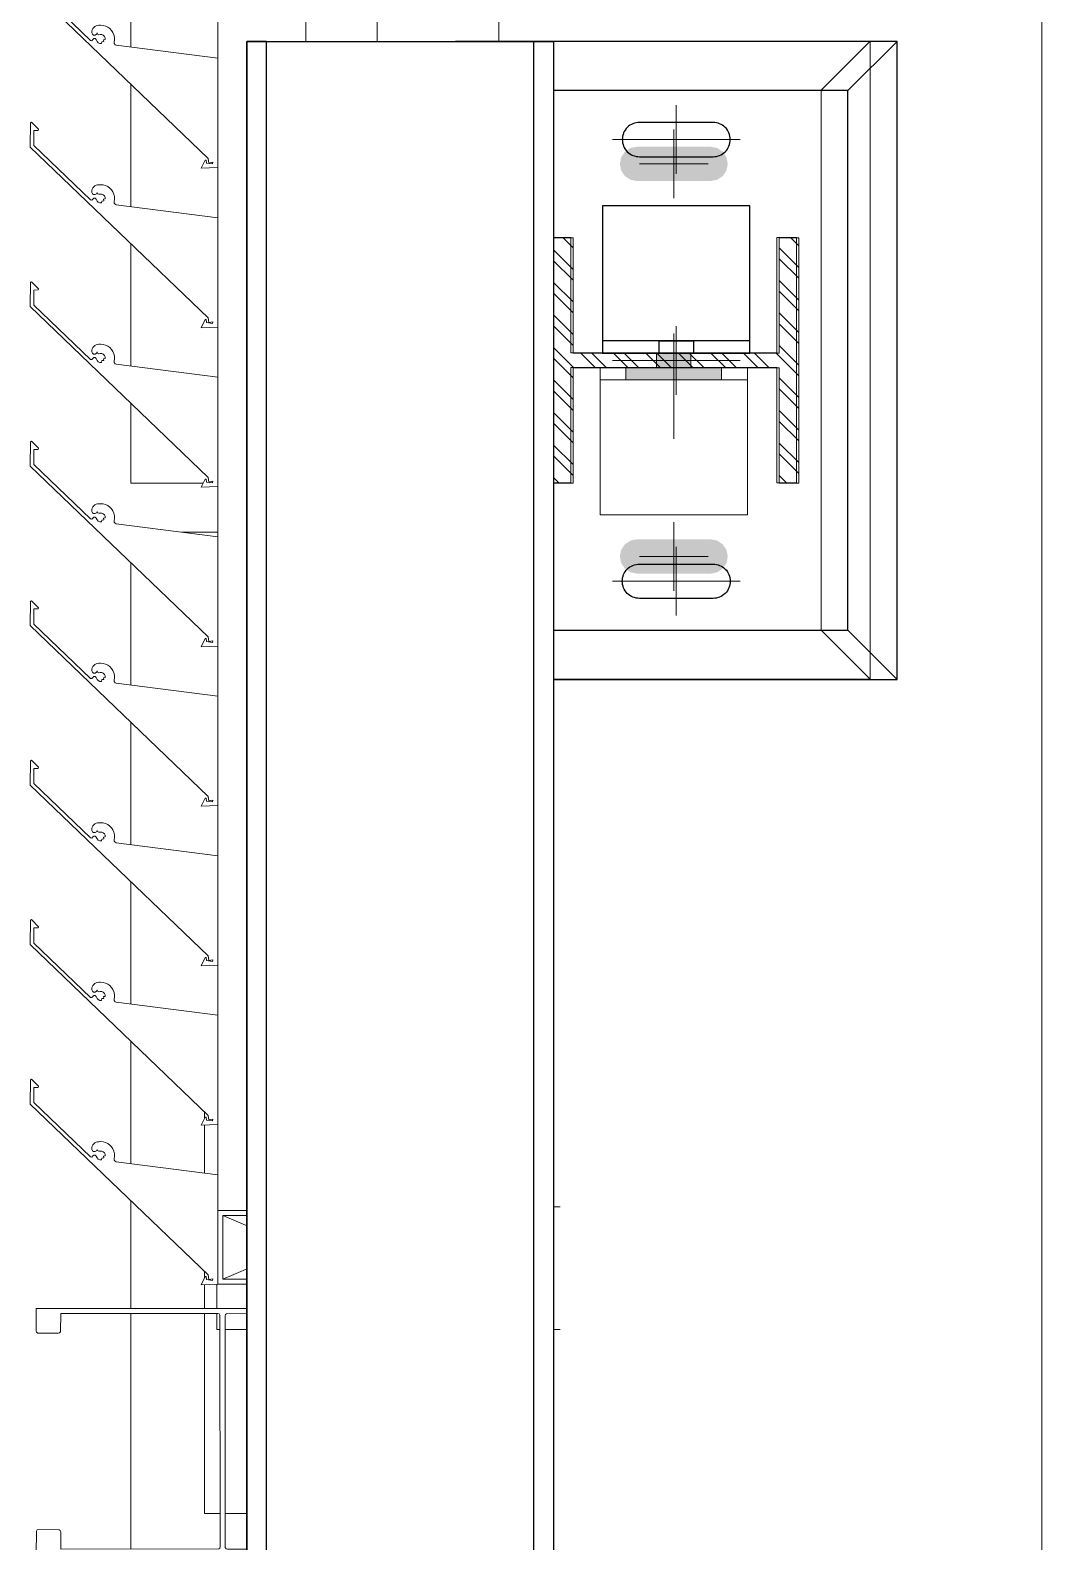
# Model space of a CAD drawing. Header units: millimetres. Extents: x -220592 to 404889, y -217665 to 38245.
# Drawn here: x 27677 to 28089, y -42164 to -41548 of the extents above; entities that cross this region are included whole.
import ezdxf

# ---------------------------------------------------------------- set-up
doc = ezdxf.new("R2010")
doc.units = ezdxf.units.MM
doc.set_wipeout_variables(frame=1)
doc.linetypes.add('XKITLINE00', pattern=[0])
doc.linetypes.add('XKITLINE02', pattern=[4, 2, -2])
for name, color, linetype in [('000 - 0_HIDE_OBJ_FRAMING_DEF_SUB_1', 7, 'Continuous'), ('000 - STRUCTURE_STEEL_ACCESORIES_HATCH_', 7, 'Continuous'), ('000 - STRUCTURE_STEEL_ACCESORIES_HIDDEN_', 7, 'Continuous'), ('000 - STRUCTURE_STEEL_ACCESORIES_MAIN_COLOR_1', 7, 'Continuous'), ('000 - STRUCTURE_STEEL_FRAMING_CUT_COLOR_4', 7, 'Continuous'), ('000 - STRUCTURE_STEEL_FRAMING_DEF_SUB', 7, 'Continuous'), ('000 - STRUCTURE_STEEL_FRAMING_HIDDEN_', 7, 'Continuous'), ('000 - STRUCTURE_STEEL_FRAMING_SUB_COLOR_1', 7, 'Continuous'), ('000 - STRUCTURE_STEEL_FRAMING_SUB_COLOR_2', 7, 'Continuous'), ('000 - STRUCTURE_STEEL_FRAMING_WIPEOUT_', 7, 'Continuous')]:
    doc.layers.add(name, color=color, linetype=linetype)
doc.layers.add('Part', color=7, linetype='Continuous', lineweight=0)

# ---------------------------------------------------------------- blocks, each defined once
blk = doc.blocks.new('*A13542')
at = {"layer": 'Part', "color": 7, "linetype": 'XKITLINE00', "lineweight": 0}
for p, q in [((-172.663349, 99.297415), (-172.663349, 99.796167)), ((-171.163349, 97.520764), (-171.163349, 99.420002)), ((-172.663349, 98.647415), (-172.663349, 99.146167)), ((-172.663349, 97.997415), (-172.663349, 98.496167)), ((-172.663349, 97.520764), (-172.663349, 97.846167)), ((-172.663349, 97.520764), (-172.368215, 97.520764)), ((-171.658652, 97.520764), (-171.163349, 97.520764))]:
    blk.add_line(p, q, dxfattribs=at)
blk = doc.blocks.new('*A13543')
at = {"layer": 'Part', "color": 7, "linetype": 'XKITLINE00', "lineweight": 0}
for p, q in [((-173.072824, 99.639018), (-173.073377, 99.539867)), ((-173.068143, 99.641486), (-173.072824, 99.639018)), ((-173.039494, 99.612598), (-173.068143, 99.641486)), ((-173.040579, 99.607677), (-173.039494, 99.612598)), ((-173.058341, 99.546233), (-173.057999, 99.60758)), ((-173.057999, 99.60758), (-173.040579, 99.607677)), ((-173.073377, 99.539867), (-172.348255, 98.843621)), ((-172.827326, 99.324831), (-173.058341, 99.546233)), ((-172.820428, 99.368389), (-172.822163, 99.362893)), ((-172.817674, 99.373452), (-172.820428, 99.368389)), ((-172.814002, 99.377895), (-172.817674, 99.373452)), ((-172.809549, 99.381553), (-172.814002, 99.377895)), ((-172.804479, 99.384293), (-172.809549, 99.381553)), ((-172.798978, 99.386012), (-172.804479, 99.384293)), ((-172.79325, 99.386648), (-172.798978, 99.386012)), ((-172.786451, 99.386746), (-172.79325, 99.386648)), ((-172.776238, 99.385961), (-172.786451, 99.386746)), ((-172.766337, 99.383338), (-172.776238, 99.385961)), ((-172.757074, 99.378965), (-172.766337, 99.383338)), ((-172.748758, 99.372986), (-172.757074, 99.378965)), ((-172.741662, 99.3656), (-172.748758, 99.372986)), ((-172.736022, 99.35705), (-172.741662, 99.3656)), ((-172.822166, 99.323739), (-172.827326, 99.324831)), ((-172.822163, 99.362893), (-172.822659, 99.355123)), ((-172.822659, 99.355123), (-172.820019, 99.349649)), ((-172.818512, 99.328366), (-172.822166, 99.323739)), ((-172.820019, 99.349649), (-172.814875, 99.346412)), ((-172.814048, 99.33222), (-172.818512, 99.328366)), ((-172.814875, 99.346412), (-172.808797, 99.3464)), ((-172.808154, 99.332014), (-172.814048, 99.33222)), ((-172.808797, 99.3464), (-172.803641, 99.349618)), ((-172.803971, 99.327857), (-172.808154, 99.332014)), ((-172.800857, 99.320283), (-172.803971, 99.327857)), ((-172.803641, 99.349618), (-172.800699, 99.35509)), ((-172.79619, 99.315497), (-172.800857, 99.320283)), ((-172.800699, 99.35509), (-172.798669, 99.350109)), ((-172.798669, 99.350109), (-172.793858, 99.347702)), ((-172.790114, 99.312707), (-172.79619, 99.315497)), ((-172.793858, 99.347702), (-172.78794, 99.348607)), ((-172.783442, 99.312284), (-172.790114, 99.312707)), ((-172.78794, 99.348607), (-172.78144, 99.348263)), ((-172.78112, 99.319675), (-172.783442, 99.312284)), ((-172.78144, 99.348263), (-172.775472, 99.345665)), ((-172.773955, 99.320619), (-172.78112, 99.319675)), ((-172.775472, 99.345665), (-172.77079, 99.341143)), ((-172.767418, 99.328785), (-172.775124, 99.327679)), ((-172.775124, 99.327679), (-172.773955, 99.320619)), ((-172.77079, 99.341143), (-172.767988, 99.335269)), ((-172.767988, 99.335269), (-172.767418, 99.328785)), ((-172.732024, 99.34762), (-172.736022, 99.35705)), ((-172.729801, 99.337621), (-172.732024, 99.34762)), ((-172.730912, 99.317251), (-172.729426, 99.327385)), ((-172.730672, 99.311728), (-172.730912, 99.317251)), ((-172.727536, 99.307177), (-172.730672, 99.311728)), ((-172.729426, 99.327385), (-172.729801, 99.337621)), ((-172.722461, 99.304987), (-172.727536, 99.307177)), ((-172.308455, 99.251957), (-172.722461, 99.304987)), ((-172.308462, 98.806287), (-172.308455, 99.251957)), ((-172.360613, 98.837152), (-172.376148, 98.803665)), ((-172.35549, 98.83674), (-172.360613, 98.837152)), ((-172.355361, 98.824549), (-172.35549, 98.83674)), ((-172.355361, 98.824549), (-172.330378, 98.821409)), ((-172.348255, 98.843621), (-172.345358, 98.825078)), ((-172.345358, 98.825078), (-172.328342, 98.827982)), ((-172.328342, 98.827982), (-172.330378, 98.821409)), ((-172.376148, 98.803665), (-172.308462, 98.806287))]:
    blk.add_line(p, q, dxfattribs=at)
blk = doc.blocks.new('*A13545')
at = {"layer": 'Part', "color": 7, "linetype": 'XKITLINE00', "lineweight": 0}
for p, q in [((-171.658652, 99.730736), (-171.658652, 99.776161)), ((-171.658652, 99.603111), (-171.658652, 99.669023)), ((-171.658652, 94.556275), (-171.658652, 99.581115)), ((-172.308652, 99.251982), (-172.308652, 99.456279)), ((-172.308652, 98.601982), (-172.308652, 98.806279)), ((-172.308652, 97.951982), (-172.308652, 98.156279)), ((-172.308652, 97.301982), (-172.308652, 97.506279)), ((-172.308652, 96.651982), (-172.308652, 96.856279)), ((-172.308652, 96.001982), (-172.308652, 96.206279)), ((-172.308652, 95.351982), (-172.308652, 95.556279)), ((-172.308652, 94.701982), (-172.308652, 94.906279))]:
    blk.add_line(p, q, dxfattribs=at)
blk = doc.blocks.new('*A13720')
at = {"layer": 'Part', "color": 7, "linetype": 'XKITLINE00', "lineweight": 0}
for p, q in [((-172.455279, 97.320764), (-172.308652, 97.320764)), ((-171.658652, 97.320764), (-171.163349, 97.320764)), ((-171.163349, 94.570764), (-171.163349, 97.320764)), ((-172.663349, 96.697415), (-172.663349, 97.196167)), ((-172.663349, 96.047415), (-172.663349, 96.546167)), ((-172.663349, 95.397415), (-172.663349, 95.896167)), ((-172.663349, 94.747415), (-172.663349, 95.246167)), ((-172.663349, 94.156204), (-172.663349, 94.596167)), ((-172.663349, 93.176542), (-172.663349, 94.136204)), ((-171.163349, 87.188511), (-171.163349, 94.070764))]:
    blk.add_line(p, q, dxfattribs=at)
blk = doc.blocks.new('*A13721')
at = {"layer": 'Part', "color": 7, "linetype": 'XKITLINE00', "lineweight": 0}
for p, q in [((-173.072824, 95.089018), (-173.073377, 94.989867)), ((-173.068143, 95.091486), (-173.072824, 95.089018)), ((-173.039494, 95.062598), (-173.068143, 95.091486)), ((-173.058341, 94.996233), (-173.057999, 95.05758)), ((-173.057999, 95.05758), (-173.040579, 95.057677)), ((-173.040579, 95.057677), (-173.039494, 95.062598)), ((-173.073377, 94.989867), (-172.348255, 94.293621)), ((-172.827326, 94.774831), (-173.058341, 94.996233)), ((-172.822163, 94.812893), (-172.822659, 94.805123)), ((-172.822659, 94.805123), (-172.820019, 94.799649)), ((-172.820428, 94.818389), (-172.822163, 94.812893)), ((-172.817674, 94.823452), (-172.820428, 94.818389)), ((-172.814002, 94.827895), (-172.817674, 94.823452)), ((-172.809549, 94.831553), (-172.814002, 94.827895)), ((-172.804479, 94.834293), (-172.809549, 94.831553)), ((-172.798978, 94.836012), (-172.804479, 94.834293)), ((-172.803641, 94.799618), (-172.800699, 94.80509)), ((-172.800699, 94.80509), (-172.798669, 94.800109)), ((-172.79325, 94.836648), (-172.798978, 94.836012)), ((-172.786451, 94.836746), (-172.79325, 94.836648)), ((-172.776238, 94.835961), (-172.786451, 94.836746)), ((-172.766337, 94.833338), (-172.776238, 94.835961)), ((-172.757074, 94.828965), (-172.766337, 94.833338)), ((-172.748758, 94.822986), (-172.757074, 94.828965)), ((-172.741662, 94.8156), (-172.748758, 94.822986)), ((-172.736022, 94.80705), (-172.741662, 94.8156)), ((-172.732024, 94.79762), (-172.736022, 94.80705)), ((-172.822166, 94.773739), (-172.827326, 94.774831)), ((-172.818512, 94.778366), (-172.822166, 94.773739)), ((-172.820019, 94.799649), (-172.814875, 94.796412)), ((-172.814048, 94.78222), (-172.818512, 94.778366)), ((-172.814875, 94.796412), (-172.808797, 94.7964)), ((-172.808154, 94.782014), (-172.814048, 94.78222)), ((-172.808797, 94.7964), (-172.803641, 94.799618)), ((-172.803971, 94.777857), (-172.808154, 94.782014)), ((-172.800857, 94.770283), (-172.803971, 94.777857)), ((-172.79619, 94.765497), (-172.800857, 94.770283)), ((-172.798669, 94.800109), (-172.793858, 94.797702)), ((-172.790114, 94.762707), (-172.79619, 94.765497)), ((-172.793858, 94.797702), (-172.78794, 94.798607)), ((-172.783442, 94.762284), (-172.790114, 94.762707)), ((-172.78794, 94.798607), (-172.78144, 94.798263)), ((-172.78112, 94.769675), (-172.783442, 94.762284)), ((-172.78144, 94.798263), (-172.775472, 94.795665)), ((-172.773955, 94.770619), (-172.78112, 94.769675)), ((-172.775472, 94.795665), (-172.77079, 94.791143)), ((-172.767418, 94.778785), (-172.775124, 94.777679)), ((-172.775124, 94.777679), (-172.773955, 94.770619)), ((-172.77079, 94.791143), (-172.767988, 94.785269)), ((-172.767988, 94.785269), (-172.767418, 94.778785)), ((-172.729801, 94.787621), (-172.732024, 94.79762)), ((-172.730912, 94.767251), (-172.729426, 94.777385)), ((-172.730672, 94.761728), (-172.730912, 94.767251)), ((-172.727536, 94.757177), (-172.730672, 94.761728)), ((-172.729426, 94.777385), (-172.729801, 94.787621)), ((-172.722461, 94.754987), (-172.727536, 94.757177)), ((-172.308455, 94.701957), (-172.722461, 94.754987)), ((-172.308462, 94.256287), (-172.308455, 94.701957)), ((-172.360613, 94.287152), (-172.376148, 94.253665)), ((-172.376148, 94.253665), (-172.308462, 94.256287)), ((-172.35549, 94.28674), (-172.360613, 94.287152)), ((-172.355361, 94.274549), (-172.35549, 94.28674)), ((-172.355361, 94.274549), (-172.330378, 94.271409)), ((-172.348255, 94.293621), (-172.345358, 94.275078)), ((-172.345358, 94.275078), (-172.328342, 94.277982)), ((-172.328342, 94.277982), (-172.330378, 94.271409))]:
    blk.add_line(p, q, dxfattribs=at)
blk = doc.blocks.new('*A13722')
at = {"layer": 'Part', "color": 7, "linetype": 'XKITLINE00', "lineweight": 0}
for p, q in [((-173.072824, 95.739018), (-173.073377, 95.639867)), ((-173.068143, 95.741486), (-173.072824, 95.739018)), ((-173.039494, 95.712598), (-173.068143, 95.741486)), ((-173.058341, 95.646233), (-173.057999, 95.70758)), ((-173.057999, 95.70758), (-173.040579, 95.707677)), ((-173.040579, 95.707677), (-173.039494, 95.712598)), ((-173.073377, 95.639867), (-172.348255, 94.943621)), ((-172.827326, 95.424831), (-173.058341, 95.646233)), ((-172.804479, 95.484293), (-172.809549, 95.481553)), ((-172.798978, 95.486012), (-172.804479, 95.484293)), ((-172.79325, 95.486648), (-172.798978, 95.486012)), ((-172.786451, 95.486746), (-172.79325, 95.486648)), ((-172.776238, 95.485961), (-172.786451, 95.486746)), ((-172.766337, 95.483338), (-172.776238, 95.485961)), ((-172.757074, 95.478965), (-172.766337, 95.483338)), ((-172.822166, 95.423739), (-172.827326, 95.424831)), ((-172.822163, 95.462893), (-172.822659, 95.455123)), ((-172.822659, 95.455123), (-172.820019, 95.449649)), ((-172.818512, 95.428366), (-172.822166, 95.423739)), ((-172.820428, 95.468389), (-172.822163, 95.462893)), ((-172.817674, 95.473452), (-172.820428, 95.468389)), ((-172.820019, 95.449649), (-172.814875, 95.446412)), ((-172.814048, 95.43222), (-172.818512, 95.428366)), ((-172.814002, 95.477895), (-172.817674, 95.473452)), ((-172.814875, 95.446412), (-172.808797, 95.4464)), ((-172.808154, 95.432014), (-172.814048, 95.43222)), ((-172.809549, 95.481553), (-172.814002, 95.477895)), ((-172.808797, 95.4464), (-172.803641, 95.449618)), ((-172.803971, 95.427857), (-172.808154, 95.432014)), ((-172.800857, 95.420283), (-172.803971, 95.427857)), ((-172.803641, 95.449618), (-172.800699, 95.45509)), ((-172.800699, 95.45509), (-172.798669, 95.450109)), ((-172.798669, 95.450109), (-172.793858, 95.447702)), ((-172.793858, 95.447702), (-172.78794, 95.448607)), ((-172.78794, 95.448607), (-172.78144, 95.448263)), ((-172.78144, 95.448263), (-172.775472, 95.445665)), ((-172.775472, 95.445665), (-172.77079, 95.441143)), ((-172.767418, 95.428785), (-172.775124, 95.427679)), ((-172.775124, 95.427679), (-172.773955, 95.420619)), ((-172.77079, 95.441143), (-172.767988, 95.435269)), ((-172.767988, 95.435269), (-172.767418, 95.428785)), ((-172.748758, 95.472986), (-172.757074, 95.478965)), ((-172.741662, 95.4656), (-172.748758, 95.472986)), ((-172.736022, 95.45705), (-172.741662, 95.4656)), ((-172.732024, 95.44762), (-172.736022, 95.45705)), ((-172.729801, 95.437621), (-172.732024, 95.44762)), ((-172.730912, 95.417251), (-172.729426, 95.427385)), ((-172.729426, 95.427385), (-172.729801, 95.437621)), ((-172.79619, 95.415497), (-172.800857, 95.420283)), ((-172.790114, 95.412707), (-172.79619, 95.415497)), ((-172.783442, 95.412284), (-172.790114, 95.412707)), ((-172.78112, 95.419675), (-172.783442, 95.412284)), ((-172.773955, 95.420619), (-172.78112, 95.419675)), ((-172.730672, 95.411728), (-172.730912, 95.417251)), ((-172.727536, 95.407177), (-172.730672, 95.411728)), ((-172.722461, 95.404987), (-172.727536, 95.407177)), ((-172.308455, 95.351957), (-172.722461, 95.404987)), ((-172.308462, 94.906287), (-172.308455, 95.351957)), ((-172.360613, 94.937152), (-172.376148, 94.903665)), ((-172.35549, 94.93674), (-172.360613, 94.937152)), ((-172.355361, 94.924549), (-172.35549, 94.93674)), ((-172.348255, 94.943621), (-172.345358, 94.925078)), ((-172.376148, 94.903665), (-172.308462, 94.906287)), ((-172.355361, 94.924549), (-172.330378, 94.921409)), ((-172.345358, 94.925078), (-172.328342, 94.927982)), ((-172.328342, 94.927982), (-172.330378, 94.921409))]:
    blk.add_line(p, q, dxfattribs=at)
blk = doc.blocks.new('*A13723')
at = {"layer": 'Part', "color": 7, "linetype": 'XKITLINE00', "lineweight": 0}
for p, q in [((-173.072824, 96.389018), (-173.073377, 96.289867)), ((-173.068143, 96.391486), (-173.072824, 96.389018)), ((-173.039494, 96.362598), (-173.068143, 96.391486)), ((-173.058341, 96.296233), (-173.057999, 96.35758)), ((-173.057999, 96.35758), (-173.040579, 96.357677)), ((-173.040579, 96.357677), (-173.039494, 96.362598)), ((-173.073377, 96.289867), (-172.348255, 95.593621)), ((-172.827326, 96.074831), (-173.058341, 96.296233)), ((-172.822163, 96.112893), (-172.822659, 96.105123)), ((-172.822659, 96.105123), (-172.820019, 96.099649)), ((-172.820428, 96.118389), (-172.822163, 96.112893)), ((-172.817674, 96.123452), (-172.820428, 96.118389)), ((-172.820019, 96.099649), (-172.814875, 96.096412)), ((-172.814002, 96.127895), (-172.817674, 96.123452)), ((-172.809549, 96.131553), (-172.814002, 96.127895)), ((-172.804479, 96.134293), (-172.809549, 96.131553)), ((-172.808797, 96.0964), (-172.803641, 96.099618)), ((-172.798978, 96.136012), (-172.804479, 96.134293)), ((-172.803641, 96.099618), (-172.800699, 96.10509)), ((-172.800699, 96.10509), (-172.798669, 96.100109)), ((-172.79325, 96.136648), (-172.798978, 96.136012)), ((-172.798669, 96.100109), (-172.793858, 96.097702)), ((-172.793858, 96.097702), (-172.78794, 96.098607)), ((-172.786451, 96.136746), (-172.79325, 96.136648)), ((-172.78794, 96.098607), (-172.78144, 96.098263)), ((-172.776238, 96.135961), (-172.786451, 96.136746)), ((-172.766337, 96.133338), (-172.776238, 96.135961)), ((-172.757074, 96.128965), (-172.766337, 96.133338)), ((-172.748758, 96.122986), (-172.757074, 96.128965)), ((-172.741662, 96.1156), (-172.748758, 96.122986)), ((-172.736022, 96.10705), (-172.741662, 96.1156)), ((-172.732024, 96.09762), (-172.736022, 96.10705)), ((-172.822166, 96.073739), (-172.827326, 96.074831)), ((-172.818512, 96.078366), (-172.822166, 96.073739)), ((-172.814048, 96.08222), (-172.818512, 96.078366)), ((-172.814875, 96.096412), (-172.808797, 96.0964)), ((-172.808154, 96.082014), (-172.814048, 96.08222)), ((-172.803971, 96.077857), (-172.808154, 96.082014)), ((-172.800857, 96.070283), (-172.803971, 96.077857)), ((-172.79619, 96.065497), (-172.800857, 96.070283)), ((-172.790114, 96.062707), (-172.79619, 96.065497)), ((-172.783442, 96.062284), (-172.790114, 96.062707)), ((-172.78112, 96.069675), (-172.783442, 96.062284)), ((-172.78144, 96.098263), (-172.775472, 96.095665)), ((-172.773955, 96.070619), (-172.78112, 96.069675)), ((-172.775472, 96.095665), (-172.77079, 96.091143)), ((-172.767418, 96.078785), (-172.775124, 96.077679)), ((-172.775124, 96.077679), (-172.773955, 96.070619)), ((-172.77079, 96.091143), (-172.767988, 96.085269)), ((-172.767988, 96.085269), (-172.767418, 96.078785)), ((-172.729801, 96.087621), (-172.732024, 96.09762)), ((-172.730912, 96.067251), (-172.729426, 96.077385)), ((-172.730672, 96.061728), (-172.730912, 96.067251)), ((-172.727536, 96.057177), (-172.730672, 96.061728)), ((-172.729426, 96.077385), (-172.729801, 96.087621)), ((-172.722461, 96.054987), (-172.727536, 96.057177)), ((-172.308455, 96.001957), (-172.722461, 96.054987)), ((-172.308462, 95.556287), (-172.308455, 96.001957)), ((-172.360613, 95.587152), (-172.376148, 95.553665)), ((-172.376148, 95.553665), (-172.308462, 95.556287)), ((-172.35549, 95.58674), (-172.360613, 95.587152)), ((-172.355361, 95.574549), (-172.35549, 95.58674)), ((-172.355361, 95.574549), (-172.330378, 95.571409)), ((-172.348255, 95.593621), (-172.345358, 95.575078)), ((-172.345358, 95.575078), (-172.328342, 95.577982)), ((-172.328342, 95.577982), (-172.330378, 95.571409))]:
    blk.add_line(p, q, dxfattribs=at)
blk = doc.blocks.new('*A13724')
at = {"layer": 'Part', "color": 7, "linetype": 'XKITLINE00', "lineweight": 0}
for p, q in [((-173.072824, 97.039018), (-173.073377, 96.939867)), ((-173.068143, 97.041486), (-173.072824, 97.039018)), ((-173.039494, 97.012598), (-173.068143, 97.041486)), ((-173.058341, 96.946233), (-173.057999, 97.00758)), ((-173.057999, 97.00758), (-173.040579, 97.007677)), ((-173.040579, 97.007677), (-173.039494, 97.012598)), ((-173.073377, 96.939867), (-172.348255, 96.243621)), ((-172.827326, 96.724831), (-173.058341, 96.946233)), ((-172.814002, 96.777895), (-172.817674, 96.773452)), ((-172.809549, 96.781553), (-172.814002, 96.777895)), ((-172.804479, 96.784293), (-172.809549, 96.781553)), ((-172.798978, 96.786012), (-172.804479, 96.784293)), ((-172.79325, 96.786648), (-172.798978, 96.786012)), ((-172.786451, 96.786746), (-172.79325, 96.786648)), ((-172.776238, 96.785961), (-172.786451, 96.786746)), ((-172.766337, 96.783338), (-172.776238, 96.785961)), ((-172.757074, 96.778965), (-172.766337, 96.783338)), ((-172.748758, 96.772986), (-172.757074, 96.778965)), ((-172.822166, 96.723739), (-172.827326, 96.724831)), ((-172.822163, 96.762893), (-172.822659, 96.755123)), ((-172.822659, 96.755123), (-172.820019, 96.749649)), ((-172.818512, 96.728366), (-172.822166, 96.723739)), ((-172.820428, 96.768389), (-172.822163, 96.762893)), ((-172.817674, 96.773452), (-172.820428, 96.768389)), ((-172.820019, 96.749649), (-172.814875, 96.746412)), ((-172.814048, 96.73222), (-172.818512, 96.728366)), ((-172.814875, 96.746412), (-172.808797, 96.7464)), ((-172.808154, 96.732014), (-172.814048, 96.73222)), ((-172.808797, 96.7464), (-172.803641, 96.749618)), ((-172.803971, 96.727857), (-172.808154, 96.732014)), ((-172.800857, 96.720283), (-172.803971, 96.727857)), ((-172.803641, 96.749618), (-172.800699, 96.75509)), ((-172.79619, 96.715497), (-172.800857, 96.720283)), ((-172.800699, 96.75509), (-172.798669, 96.750109)), ((-172.798669, 96.750109), (-172.793858, 96.747702)), ((-172.790114, 96.712707), (-172.79619, 96.715497)), ((-172.793858, 96.747702), (-172.78794, 96.748607)), ((-172.78794, 96.748607), (-172.78144, 96.748263)), ((-172.78112, 96.719675), (-172.783442, 96.712284)), ((-172.78144, 96.748263), (-172.775472, 96.745665)), ((-172.773955, 96.720619), (-172.78112, 96.719675)), ((-172.775472, 96.745665), (-172.77079, 96.741143)), ((-172.767418, 96.728785), (-172.775124, 96.727679)), ((-172.775124, 96.727679), (-172.773955, 96.720619)), ((-172.77079, 96.741143), (-172.767988, 96.735269)), ((-172.767988, 96.735269), (-172.767418, 96.728785)), ((-172.741662, 96.7656), (-172.748758, 96.772986)), ((-172.736022, 96.75705), (-172.741662, 96.7656)), ((-172.732024, 96.74762), (-172.736022, 96.75705)), ((-172.729801, 96.737621), (-172.732024, 96.74762)), ((-172.730912, 96.717251), (-172.729426, 96.727385)), ((-172.730672, 96.711728), (-172.730912, 96.717251)), ((-172.729426, 96.727385), (-172.729801, 96.737621)), ((-172.783442, 96.712284), (-172.790114, 96.712707)), ((-172.727536, 96.707177), (-172.730672, 96.711728)), ((-172.722461, 96.704987), (-172.727536, 96.707177)), ((-172.308455, 96.651957), (-172.722461, 96.704987)), ((-172.308462, 96.206287), (-172.308455, 96.651957)), ((-172.360613, 96.237152), (-172.376148, 96.203665)), ((-172.35549, 96.23674), (-172.360613, 96.237152)), ((-172.355361, 96.224549), (-172.35549, 96.23674)), ((-172.355361, 96.224549), (-172.330378, 96.221409)), ((-172.348255, 96.243621), (-172.345358, 96.225078)), ((-172.345358, 96.225078), (-172.328342, 96.227982)), ((-172.328342, 96.227982), (-172.330378, 96.221409)), ((-172.376148, 96.203665), (-172.308462, 96.206287))]:
    blk.add_line(p, q, dxfattribs=at)
blk = doc.blocks.new('*A13725')
at = {"layer": 'Part', "color": 7, "linetype": 'XKITLINE00', "lineweight": 0}
for p, q in [((-173.072824, 97.689018), (-173.073377, 97.589867)), ((-173.068143, 97.691486), (-173.072824, 97.689018)), ((-173.039494, 97.662598), (-173.068143, 97.691486)), ((-173.058341, 97.596233), (-173.057999, 97.65758)), ((-173.057999, 97.65758), (-173.040579, 97.657677)), ((-173.040579, 97.657677), (-173.039494, 97.662598)), ((-173.073377, 97.589867), (-172.348255, 96.893621)), ((-172.827326, 97.374831), (-173.058341, 97.596233)), ((-172.822163, 97.412893), (-172.822659, 97.405123)), ((-172.822659, 97.405123), (-172.820019, 97.399649)), ((-172.820428, 97.418389), (-172.822163, 97.412893)), ((-172.817674, 97.423452), (-172.820428, 97.418389)), ((-172.820019, 97.399649), (-172.814875, 97.396412)), ((-172.814002, 97.427895), (-172.817674, 97.423452)), ((-172.814875, 97.396412), (-172.808797, 97.3964)), ((-172.809549, 97.431553), (-172.814002, 97.427895)), ((-172.804479, 97.434293), (-172.809549, 97.431553)), ((-172.808797, 97.3964), (-172.803641, 97.399618)), ((-172.798978, 97.436012), (-172.804479, 97.434293)), ((-172.803641, 97.399618), (-172.800699, 97.40509)), ((-172.800699, 97.40509), (-172.798669, 97.400109)), ((-172.79325, 97.436648), (-172.798978, 97.436012)), ((-172.798669, 97.400109), (-172.793858, 97.397702)), ((-172.793858, 97.397702), (-172.78794, 97.398607)), ((-172.786451, 97.436746), (-172.79325, 97.436648)), ((-172.78794, 97.398607), (-172.78144, 97.398263)), ((-172.776238, 97.435961), (-172.786451, 97.436746)), ((-172.78144, 97.398263), (-172.775472, 97.395665)), ((-172.766337, 97.433338), (-172.776238, 97.435961)), ((-172.775472, 97.395665), (-172.77079, 97.391143)), ((-172.757074, 97.428965), (-172.766337, 97.433338)), ((-172.748758, 97.422986), (-172.757074, 97.428965)), ((-172.741662, 97.4156), (-172.748758, 97.422986)), ((-172.736022, 97.40705), (-172.741662, 97.4156)), ((-172.732024, 97.39762), (-172.736022, 97.40705)), ((-172.729801, 97.387621), (-172.732024, 97.39762)), ((-172.822166, 97.373739), (-172.827326, 97.374831)), ((-172.818512, 97.378366), (-172.822166, 97.373739)), ((-172.814048, 97.38222), (-172.818512, 97.378366)), ((-172.808154, 97.382014), (-172.814048, 97.38222)), ((-172.803971, 97.377857), (-172.808154, 97.382014)), ((-172.800857, 97.370283), (-172.803971, 97.377857)), ((-172.79619, 97.365497), (-172.800857, 97.370283)), ((-172.790114, 97.362707), (-172.79619, 97.365497)), ((-172.783442, 97.362284), (-172.790114, 97.362707)), ((-172.78112, 97.369675), (-172.783442, 97.362284)), ((-172.773955, 97.370619), (-172.78112, 97.369675)), ((-172.767418, 97.378785), (-172.775124, 97.377679)), ((-172.775124, 97.377679), (-172.773955, 97.370619)), ((-172.77079, 97.391143), (-172.767988, 97.385269)), ((-172.767988, 97.385269), (-172.767418, 97.378785)), ((-172.730912, 97.367251), (-172.729426, 97.377385)), ((-172.730672, 97.361728), (-172.730912, 97.367251)), ((-172.727536, 97.357177), (-172.730672, 97.361728)), ((-172.729426, 97.377385), (-172.729801, 97.387621)), ((-172.722461, 97.354987), (-172.727536, 97.357177)), ((-172.308455, 97.301957), (-172.722461, 97.354987)), ((-172.308462, 96.856287), (-172.308455, 97.301957)), ((-172.360613, 96.887152), (-172.376148, 96.853665)), ((-172.376148, 96.853665), (-172.308462, 96.856287)), ((-172.35549, 96.88674), (-172.360613, 96.887152)), ((-172.355361, 96.874549), (-172.35549, 96.88674)), ((-172.355361, 96.874549), (-172.330378, 96.871409)), ((-172.348255, 96.893621), (-172.345358, 96.875078)), ((-172.345358, 96.875078), (-172.328342, 96.877982)), ((-172.328342, 96.877982), (-172.330378, 96.871409))]:
    blk.add_line(p, q, dxfattribs=at)
blk = doc.blocks.new('*A13726')
at = {"layer": 'Part', "color": 7, "linetype": 'XKITLINE00', "lineweight": 0}
for p, q in [((-173.072824, 98.339018), (-173.073377, 98.239867)), ((-173.068143, 98.341486), (-173.072824, 98.339018)), ((-173.039494, 98.312598), (-173.068143, 98.341486)), ((-173.058341, 98.246233), (-173.057999, 98.30758)), ((-173.057999, 98.30758), (-173.040579, 98.307677)), ((-173.040579, 98.307677), (-173.039494, 98.312598)), ((-173.073377, 98.239867), (-172.348255, 97.543621)), ((-172.827326, 98.024831), (-173.058341, 98.246233)), ((-172.817674, 98.073452), (-172.820428, 98.068389)), ((-172.814002, 98.077895), (-172.817674, 98.073452)), ((-172.809549, 98.081553), (-172.814002, 98.077895)), ((-172.804479, 98.084293), (-172.809549, 98.081553)), ((-172.798978, 98.086012), (-172.804479, 98.084293)), ((-172.79325, 98.086648), (-172.798978, 98.086012)), ((-172.786451, 98.086746), (-172.79325, 98.086648)), ((-172.776238, 98.085961), (-172.786451, 98.086746)), ((-172.766337, 98.083338), (-172.776238, 98.085961)), ((-172.757074, 98.078965), (-172.766337, 98.083338)), ((-172.748758, 98.072986), (-172.757074, 98.078965)), ((-172.741662, 98.0656), (-172.748758, 98.072986)), ((-172.822166, 98.023739), (-172.827326, 98.024831)), ((-172.822163, 98.062893), (-172.822659, 98.055123)), ((-172.822659, 98.055123), (-172.820019, 98.049649)), ((-172.818512, 98.028366), (-172.822166, 98.023739)), ((-172.820428, 98.068389), (-172.822163, 98.062893)), ((-172.820019, 98.049649), (-172.814875, 98.046412)), ((-172.814048, 98.03222), (-172.818512, 98.028366)), ((-172.814875, 98.046412), (-172.808797, 98.0464)), ((-172.808154, 98.032014), (-172.814048, 98.03222)), ((-172.808797, 98.0464), (-172.803641, 98.049618)), ((-172.803971, 98.027857), (-172.808154, 98.032014)), ((-172.800857, 98.020283), (-172.803971, 98.027857)), ((-172.803641, 98.049618), (-172.800699, 98.05509)), ((-172.79619, 98.015497), (-172.800857, 98.020283)), ((-172.800699, 98.05509), (-172.798669, 98.050109)), ((-172.798669, 98.050109), (-172.793858, 98.047702)), ((-172.790114, 98.012707), (-172.79619, 98.015497)), ((-172.793858, 98.047702), (-172.78794, 98.048607)), ((-172.783442, 98.012284), (-172.790114, 98.012707)), ((-172.78794, 98.048607), (-172.78144, 98.048263)), ((-172.78112, 98.019675), (-172.783442, 98.012284)), ((-172.78144, 98.048263), (-172.775472, 98.045665)), ((-172.773955, 98.020619), (-172.78112, 98.019675)), ((-172.775472, 98.045665), (-172.77079, 98.041143)), ((-172.767418, 98.028785), (-172.775124, 98.027679)), ((-172.775124, 98.027679), (-172.773955, 98.020619)), ((-172.77079, 98.041143), (-172.767988, 98.035269)), ((-172.767988, 98.035269), (-172.767418, 98.028785)), ((-172.736022, 98.05705), (-172.741662, 98.0656)), ((-172.732024, 98.04762), (-172.736022, 98.05705)), ((-172.729801, 98.037621), (-172.732024, 98.04762)), ((-172.730912, 98.017251), (-172.729426, 98.027385)), ((-172.730672, 98.011728), (-172.730912, 98.017251)), ((-172.727536, 98.007177), (-172.730672, 98.011728)), ((-172.729426, 98.027385), (-172.729801, 98.037621)), ((-172.722461, 98.004987), (-172.727536, 98.007177)), ((-172.308455, 97.951957), (-172.722461, 98.004987)), ((-172.308462, 97.506287), (-172.308455, 97.951957)), ((-172.360613, 97.537152), (-172.376148, 97.503665)), ((-172.35549, 97.53674), (-172.360613, 97.537152)), ((-172.355361, 97.524549), (-172.35549, 97.53674)), ((-172.355361, 97.524549), (-172.330378, 97.521409)), ((-172.348255, 97.543621), (-172.345358, 97.525078)), ((-172.345358, 97.525078), (-172.328342, 97.527982)), ((-172.328342, 97.527982), (-172.330378, 97.521409)), ((-172.376148, 97.503665), (-172.308462, 97.506287))]:
    blk.add_line(p, q, dxfattribs=at)
blk = doc.blocks.new('*A13727')
at = {"layer": 'Part', "color": 7, "linetype": 'XKITLINE00', "lineweight": 0}
for p, q in [((-173.072824, 98.989018), (-173.073377, 98.889867)), ((-173.068143, 98.991486), (-173.072824, 98.989018)), ((-173.039494, 98.962598), (-173.068143, 98.991486)), ((-173.058341, 98.896233), (-173.057999, 98.95758)), ((-173.057999, 98.95758), (-173.040579, 98.957677)), ((-173.040579, 98.957677), (-173.039494, 98.962598)), ((-173.073377, 98.889867), (-172.348255, 98.193621)), ((-172.827326, 98.674831), (-173.058341, 98.896233)), ((-172.822163, 98.712893), (-172.822659, 98.705123)), ((-172.822659, 98.705123), (-172.820019, 98.699649)), ((-172.820428, 98.718389), (-172.822163, 98.712893)), ((-172.817674, 98.723452), (-172.820428, 98.718389)), ((-172.820019, 98.699649), (-172.814875, 98.696412)), ((-172.814002, 98.727895), (-172.817674, 98.723452)), ((-172.814875, 98.696412), (-172.808797, 98.6964)), ((-172.809549, 98.731553), (-172.814002, 98.727895)), ((-172.804479, 98.734293), (-172.809549, 98.731553)), ((-172.808797, 98.6964), (-172.803641, 98.699618)), ((-172.798978, 98.736012), (-172.804479, 98.734293)), ((-172.803641, 98.699618), (-172.800699, 98.70509)), ((-172.800699, 98.70509), (-172.798669, 98.700109)), ((-172.79325, 98.736648), (-172.798978, 98.736012)), ((-172.798669, 98.700109), (-172.793858, 98.697702)), ((-172.793858, 98.697702), (-172.78794, 98.698607)), ((-172.786451, 98.736746), (-172.79325, 98.736648)), ((-172.78794, 98.698607), (-172.78144, 98.698263)), ((-172.776238, 98.735961), (-172.786451, 98.736746)), ((-172.78144, 98.698263), (-172.775472, 98.695665)), ((-172.766337, 98.733338), (-172.776238, 98.735961)), ((-172.775472, 98.695665), (-172.77079, 98.691143)), ((-172.77079, 98.691143), (-172.767988, 98.685269)), ((-172.757074, 98.728965), (-172.766337, 98.733338)), ((-172.748758, 98.722986), (-172.757074, 98.728965)), ((-172.741662, 98.7156), (-172.748758, 98.722986)), ((-172.736022, 98.70705), (-172.741662, 98.7156)), ((-172.732024, 98.69762), (-172.736022, 98.70705)), ((-172.729801, 98.687621), (-172.732024, 98.69762)), ((-172.729426, 98.677385), (-172.729801, 98.687621)), ((-172.822166, 98.673739), (-172.827326, 98.674831)), ((-172.818512, 98.678366), (-172.822166, 98.673739)), ((-172.814048, 98.68222), (-172.818512, 98.678366)), ((-172.808154, 98.682014), (-172.814048, 98.68222)), ((-172.803971, 98.677857), (-172.808154, 98.682014)), ((-172.800857, 98.670283), (-172.803971, 98.677857)), ((-172.79619, 98.665497), (-172.800857, 98.670283)), ((-172.790114, 98.662707), (-172.79619, 98.665497)), ((-172.783442, 98.662284), (-172.790114, 98.662707)), ((-172.78112, 98.669675), (-172.783442, 98.662284)), ((-172.773955, 98.670619), (-172.78112, 98.669675)), ((-172.767418, 98.678785), (-172.775124, 98.677679)), ((-172.775124, 98.677679), (-172.773955, 98.670619)), ((-172.767988, 98.685269), (-172.767418, 98.678785)), ((-172.730912, 98.667251), (-172.729426, 98.677385)), ((-172.730672, 98.661728), (-172.730912, 98.667251)), ((-172.727536, 98.657177), (-172.730672, 98.661728)), ((-172.722461, 98.654987), (-172.727536, 98.657177)), ((-172.308455, 98.601957), (-172.722461, 98.654987)), ((-172.308462, 98.156287), (-172.308455, 98.601957)), ((-172.348255, 98.193621), (-172.345358, 98.175078)), ((-172.360613, 98.187152), (-172.376148, 98.153665)), ((-172.376148, 98.153665), (-172.308462, 98.156287)), ((-172.35549, 98.18674), (-172.360613, 98.187152)), ((-172.355361, 98.174549), (-172.35549, 98.18674)), ((-172.355361, 98.174549), (-172.330378, 98.171409)), ((-172.345358, 98.175078), (-172.328342, 98.177982)), ((-172.328342, 98.177982), (-172.330378, 98.171409))]:
    blk.add_line(p, q, dxfattribs=at)
blk = doc.blocks.new('*A13728')
at = {"layer": 'Part', "color": 7, "linetype": 'XKITLINE00', "lineweight": 0}
for p, q in [((-172.308652, 94.256275), (-172.308652, 94.556275)), ((-171.658652, 94.556275), (-172.308652, 94.556275)), ((-172.288652, 94.276275), (-171.678652, 94.536275)), ((-172.288652, 94.536275), (-171.678652, 94.276275)), ((-172.288652, 94.276275), (-172.288652, 94.536275)), ((-172.288652, 94.536275), (-171.678652, 94.536275)), ((-171.678652, 94.536275), (-171.678652, 94.276275)), ((-171.658652, 94.256275), (-171.658652, 94.556275)), ((-172.308652, 94.256275), (-171.658652, 94.256275)), ((-171.678652, 94.276275), (-172.288652, 94.276275))]:
    blk.add_line(p, q, dxfattribs=at)
blk = doc.blocks.new('*A13752')
at = {"layer": 'Part', "color": 7, "linetype": 'XKITLINE00', "lineweight": 0}
for p, q in [((-171.639199, 94.406383), (-171.659199, 94.40638)), ((-171.659199, 94.40638), (-171.659155, 94.15638)), ((-171.639914, 94.142556), (-171.639199, 94.406383)), ((-171.659155, 94.15638), (-173.049155, 94.156137)), ((-173.049155, 94.156137), (-173.049139, 94.066137)), ((-172.9499, 94.062328), (-172.949152, 94.136155)), ((-172.949152, 94.136155), (-172.309152, 94.136266)), ((-172.309152, 94.136266), (-172.303596, 94.134582)), ((-172.303596, 94.134582), (-172.299912, 94.130095)), ((-172.299912, 94.130095), (-172.298986, 93.186268)), ((-172.27915, 94.126272), (-172.277465, 94.131828)), ((-172.277465, 94.131828), (-172.272978, 94.135511)), ((-172.272978, 94.135511), (-171.649152, 94.136381)), ((-171.649152, 94.136381), (-171.643596, 94.138068)), ((-171.643596, 94.138068), (-171.639914, 94.142556)), ((-173.049139, 94.066137), (-173.047453, 94.060582)), ((-172.278986, 93.186272), (-172.27915, 94.126272)), ((-173.047453, 94.060582), (-173.042965, 94.056899)), ((-173.042965, 94.056899), (-172.959138, 94.056153)), ((-172.959138, 94.056153), (-172.953582, 94.057839)), ((-172.953582, 94.057839), (-172.9499, 94.062328)), ((-173.048236, 93.249964), (-173.04898, 93.156137)), ((-173.044553, 93.254453), (-173.048236, 93.249964)), ((-173.038998, 93.256139), (-173.044553, 93.254453)), ((-172.955171, 93.255392), (-173.038998, 93.256139)), ((-172.950682, 93.25171), (-172.955171, 93.255392)), ((-172.948996, 93.246155), (-172.950682, 93.25171)), ((-172.948984, 93.176155), (-172.948996, 93.246155)), ((-173.04898, 93.156137), (-171.658981, 93.15638)), ((-172.305157, 93.177028), (-172.948984, 93.176155)), ((-172.30067, 93.180712), (-172.305157, 93.177028)), ((-172.298986, 93.186268), (-172.30067, 93.180712)), ((-172.278224, 93.182445), (-172.278986, 93.186272)), ((-172.27454, 93.177958), (-172.278224, 93.182445)), ((-172.268984, 93.176273), (-172.27454, 93.177958)), ((-171.645157, 93.175621), (-172.268984, 93.176273)), ((-171.658981, 93.15638), (-171.658937, 92.90638)), ((-171.640669, 93.171939), (-171.645157, 93.175621)), ((-171.638982, 93.166383), (-171.640669, 93.171939)), ((-171.638937, 92.906383), (-171.638982, 93.166383)), ((-171.658937, 92.90638), (-171.638937, 92.906383))]:
    blk.add_line(p, q, dxfattribs=at)
blk = doc.blocks.new('*A13762')
at = {"layer": 'Part', "color": 7, "linetype": 'XKITLINE00', "lineweight": 0}
for p, q in [((-171.658652, 94.570764), (-170.913364, 94.570764)), ((-172.313349, 94.156266), (-172.313349, 94.256097)), ((-172.313349, 94.070764), (-172.313349, 94.136266)), ((-172.313349, 94.070764), (-172.299853, 94.070764)), ((-172.27914, 94.070764), (-170.913364, 94.070764))]:
    blk.add_line(p, q, dxfattribs=at)
blk = doc.blocks.new('*A13763')
at = {"layer": 'Part', "color": 7, "linetype": 'XKITLINE00', "lineweight": 0}
for p, q in [((-171.658652, 95.320764), (-171.163349, 95.320764)), ((-171.163349, 94.570764), (-171.163349, 95.320764)), ((-172.363349, 94.931254), (-172.363349, 94.958114)), ((-172.363349, 94.708988), (-172.363349, 94.90416)), ((-172.363349, 94.281254), (-172.363349, 94.308114)), ((-172.363349, 94.156257), (-172.363349, 94.25416)), ((-172.363349, 93.320764), (-172.363349, 94.136257)), ((-171.163349, 93.320764), (-171.163349, 94.070764)), ((-172.363349, 93.320764), (-172.299118, 93.320764)), ((-172.279009, 93.320764), (-171.163349, 93.320764))]:
    blk.add_line(p, q, dxfattribs=at)
blk = doc.blocks.new('*A13531')
at = {"layer": '000 - 0_HIDE_OBJ_FRAMING_DEF_SUB_1', "color": 7, "linetype": 'XKITLINE00', "lineweight": 0}
for p, q in [((-170.913334, 67.570805), (-170.913334, 99.680387)), ((-167.913334, 70.570805), (-167.913334, 99.420018))]:
    blk.add_line(p, q, dxfattribs=at)
blk = doc.blocks.new('*A13764')
at = {"layer": '000 - 0_HIDE_OBJ_FRAMING_DEF_SUB_1', "color": 7, "linetype": 'XKITLINE00', "lineweight": 0}
for p, q in [((-169.833285, 98.521705), (-169.913285, 98.521705)), ((-169.913285, 98.521705), (-169.913285, 97.521705)), ((-169.833285, 98.051705), (-169.833285, 98.521705)), ((-168.913285, 98.521705), (-168.993285, 98.521705)), ((-168.993285, 98.521705), (-168.993285, 98.051705)), ((-168.913285, 97.521705), (-168.913285, 98.521705)), ((-168.993285, 98.051705), (-169.833285, 98.051705)), ((-169.833285, 97.521705), (-169.833285, 97.991705)), ((-169.833285, 97.991705), (-168.993285, 97.991705)), ((-168.993285, 97.991705), (-168.993285, 97.521705)), ((-169.913285, 97.521705), (-169.833285, 97.521705)), ((-168.993285, 97.521705), (-168.913285, 97.521705))]:
    blk.add_line(p, q, dxfattribs=at)
blk = doc.blocks.new('*A13765')
at = {"layer": '000 - 0_HIDE_OBJ_FRAMING_DEF_SUB_1', "color": 7, "linetype": 'XKITLINE00', "lineweight": 0}
for p, q in [((-168.813285, 99.121705), (-170.013285, 99.121705)), ((-170.013285, 99.121705), (-170.013285, 96.921705)), ((-168.813285, 96.921705), (-168.813285, 99.121705)), ((-170.013285, 96.921705), (-168.813285, 96.921705))]:
    blk.add_line(p, q, dxfattribs=at)
blk = doc.blocks.new('*A13766')
at = {"layer": '000 - 0_HIDE_OBJ_FRAMING_DEF_SUB_1', "color": 7, "linetype": 'XKITLINE00', "lineweight": 0}
for p, q in [((-170.013285, 99.121705), (-170.213285, 99.321705)), ((-170.213285, 99.321705), (-168.613285, 99.321705)), ((-170.213285, 96.721705), (-170.213285, 99.321705)), ((-168.813285, 99.121705), (-168.613285, 99.321705)), ((-168.613285, 99.321705), (-168.613285, 96.721705)), ((-170.213285, 96.721705), (-170.013285, 96.921705)), ((-168.813285, 96.921705), (-168.613285, 96.721705)), ((-168.613285, 96.721705), (-170.213285, 96.721705))]:
    blk.add_line(p, q, dxfattribs=at)
blk = doc.blocks.new('*A13767')
at = {"layer": '000 - 0_HIDE_OBJ_FRAMING_DEF_SUB_1', "color": 7, "linetype": 'XKITLINE00', "lineweight": 0}
for p, q in [((-169.713285, 97.991705), (-169.713285, 97.391705)), ((-169.113285, 97.991705), (-169.113285, 97.391705)), ((-169.713285, 97.941705), (-169.113285, 97.941705)), ((-169.713285, 97.391705), (-169.113285, 97.391705))]:
    blk.add_line(p, q, dxfattribs=at)
blk = doc.blocks.new('*A13768')
at = {"layer": '000 - 0_HIDE_OBJ_FRAMING_DEF_SUB_1'}
for points in [[(-169.3433, 98.0517), (-169.3433, 97.9917), (-169.4833, 97.9917), (-169.4833, 98.0517)], [(-169.2183, 97.9917), (-169.2183, 97.9417), (-169.6083, 97.9417), (-169.6083, 97.9917)]]:
    blk.add_hatch(color=7, dxfattribs=at).paths.add_polyline_path(points, flags=17)
at = {"layer": '000 - 0_HIDE_OBJ_FRAMING_DEF_SUB_1', "color": 7, "linetype": 'XKITLINE00', "lineweight": 0}
for p, q in [((-169.4133, 98.1309), (-169.4133, 97.7017)), ((-169.4833, 98.0517), (-169.4833, 97.9917)), ((-169.3433, 98.0517), (-169.3433, 97.9917)), ((-169.6083, 97.9917), (-169.6083, 97.9417)), ((-169.2183, 97.9917), (-169.2183, 97.9417))]:
    blk.add_line(p, q, dxfattribs=at)
blk = doc.blocks.new('*A13769')
at = {"layer": '000 - 0_HIDE_OBJ_FRAMING_DEF_SUB_1'}
for points in [[(-169.628, 98.7949), (-169.6333, 98.8217), (-169.628, 98.8485), (-169.6128, 98.8712), (-169.5901, 98.8864), (-169.5633, 98.8917), (-169.2633, 98.8917), (-169.2365, 98.8864), (-169.2138, 98.8712), (-169.1986, 98.8485), (-169.1933, 98.8217), (-169.1986, 98.7949), (-169.2138, 98.7722), (-169.2365, 98.757), (-169.2633, 98.7517), (-169.5633, 98.7517), (-169.5901, 98.757), (-169.6128, 98.7722)], [(-169.628, 97.1949), (-169.6333, 97.2217), (-169.628, 97.2485), (-169.6128, 97.2712), (-169.5901, 97.2864), (-169.5633, 97.2917), (-169.2633, 97.2917), (-169.2365, 97.2864), (-169.2138, 97.2712), (-169.1986, 97.2485), (-169.1933, 97.2217), (-169.1986, 97.1949), (-169.2138, 97.1722), (-169.2365, 97.157), (-169.2633, 97.1517), (-169.5633, 97.1517), (-169.5901, 97.157), (-169.6128, 97.1722)]]:
    blk.add_hatch(color=7, dxfattribs=at).paths.add_polyline_path(points, flags=17)
at = {"layer": '000 - 0_HIDE_OBJ_FRAMING_DEF_SUB_1', "color": 7, "linetype": 'XKITLINE00', "lineweight": 0}
for p, q in [((-169.4133, 98.6817), (-169.4133, 98.9617)), ((-169.2733, 98.8217), (-169.5533, 98.8217)), ((-169.4133, 97.0817), (-169.4133, 97.3617)), ((-169.2733, 97.2217), (-169.5533, 97.2217))]:
    blk.add_line(p, q, dxfattribs=at)
blk = doc.blocks.new('W-1-PP18-ST_20260402-011103_LOWER_PL')
at = {"layer": '000 - 0_HIDE_OBJ_FRAMING_DEF_SUB_1', "color": 7, "lineweight": 0, "xscale": 100, "yscale": 100, "zscale": 100}
for name in ['*A13531', '*A13766', '*A13765', '*A13769', '*A13764', '*A13768', '*A13767']:
    blk.add_blockref(name, (17759.3349, -35779.0805), dxfattribs=at)
blk = doc.blocks.new('*U17510')
at = {"color": 7}
blk.add_wipeout([(0, 0), (0, 125), (3075, 125), (3075, 0)], dxfattribs=at).dxf.layer = '000 - STRUCTURE_STEEL_FRAMING_WIPEOUT_'
at = {"layer": '000 - STRUCTURE_STEEL_FRAMING_SUB_COLOR_1', "color": 7}
for points in [[(0, 125), (0, 117), (3075, 117), (3075, 125)], [(0, 0), (0, 8), (3075, 8), (3075, 0)]]:
    blk.add_lwpolyline(points, close=True, dxfattribs=at)
at = {"layer": '000 - STRUCTURE_STEEL_FRAMING_SUB_COLOR_2', "color": 7}
blk.add_lwpolyline([(0, 0), (0, 125), (3075, 125), (3075, 0)], close=True, dxfattribs=at)
blk = doc.blocks.new('000_ASPG_TYP_FILES_STRUCTURE_STEEL_BK')
at = {"layer": '000 - STRUCTURE_STEEL_ACCESORIES_HIDDEN_', "color": 7}
blk.add_lwpolyline([(0, 7), (5, 7), (5, -7), (0, -7)], close=True, dxfattribs=at)
at = {"layer": '000 - STRUCTURE_STEEL_ACCESORIES_MAIN_COLOR_1', "color": 7}
for points in [[(0, -30), (60, -30), (60, 30), (0, 30)], [(0, -30), (5, -30), (5, 30), (0, 30)]]:
    blk.add_lwpolyline(points, close=True, dxfattribs=at)
blk = doc.blocks.new('000_CKST_FAMELINE_STEEL_STRUCTURE-COLUMN_TOP_VIEW')
at = {"layer": '000 - STRUCTURE_STEEL_FRAMING_DEF_SUB', "color": 7, "linetype": 'XKITLINE00', "lineweight": 0}
for p, q in [((0, 76), (0, 104)), ((26, 90), (-26, 90)), ((0, 14), (0, -14)), ((26, 0), (-26, 0)), ((0, -76), (0, -104)), ((26, -90), (-26, -90))]:
    blk.add_line(p, q, dxfattribs=at)
at = {"layer": '000 - STRUCTURE_STEEL_FRAMING_SUB_COLOR_2', "color": 7}
for p, q in [((-70, 110), (-90, 130)), ((70, 110), (90, 130)), ((-70, -110), (-90, -130)), ((70, -110), (90, -130))]:
    blk.add_line(p, q, dxfattribs=at)
for points in [[(90, 130), (-90, 130), (-90, -130), (90, -130)], [(70, 110), (-70, 110), (-70, -110), (70, -110)]]:
    blk.add_lwpolyline(points, close=True, dxfattribs=at)
for points in [[(15, 83), (-15, 83, -0.414214), (-22, 90, -0.414214), (-15, 97), (15, 97, -0.414214), (22, 90), (22, 90, -0.414214)], [(15, -83), (-15, -83, 0.414214), (-22, -90, 0.414214), (-15, -97), (15, -97, 0.414214), (22, -90), (22, -90, 0.414214)]]:
    blk.add_lwpolyline(points, format="xyb", close=True, dxfattribs=at)
at = {"color": 7, "rotation": 270}
blk.add_blockref('000_ASPG_TYP_FILES_STRUCTURE_STEEL_BK', (0, -3), dxfattribs=at)
at = {"color": 7}
blk.add_wipeout([(50, 50), (50, -50), (170, -50), (170, 50)], dxfattribs=at).dxf.layer = '000 - STRUCTURE_STEEL_FRAMING_WIPEOUT_'
at = {"layer": '000 - STRUCTURE_STEEL_ACCESORIES_HATCH_'}
h = blk.add_hatch(dxfattribs=at)
h.set_pattern_fill('ANSI32', scale=25, angle=270)
h.set_pattern_definition([(315, (1524.514, 2469.062), (6.629126, 6.629126), []), (315, (1524.514, 2464.642), (6.629126, 6.629126), [])])
h.paths.add_polyline_path([(-50, -50), (-42, -50), (-42, -3), (42, -3), (42, -50), (50, -50), (50, 50), (42, 50), (42, 3), (-42, 3), (-42, 50), (-50, 50)])
at = {"layer": '000 - STRUCTURE_STEEL_FRAMING_CUT_COLOR_4', "color": 7, "lineweight": 0}
blk.add_lwpolyline([(-50, -50), (-42, -50), (-42, -3), (42, -3), (42, -50), (50, -50), (50, 50), (42, 50), (42, 3), (-42, 3), (-42, 50), (-50, 50)], close=True, dxfattribs=at)
at = {"layer": '000 - STRUCTURE_STEEL_FRAMING_DEF_SUB', "color": 7, "linetype": 'XKITLINE00', "lineweight": 0}
for p, q in [((110, 44), (110, 16)), ((96, 30), (124, 30)), ((110, -16), (110, -44)), ((96, -30), (124, -30))]:
    blk.add_line(p, q, dxfattribs=at)
at = {"layer": '000 - STRUCTURE_STEEL_FRAMING_HIDDEN_', "color": 7, "linetype": 'XKITLINE02', "ltscale": 4}
for p, q in [((56, -50), (56, 50)), ((50, 3), (170, 3)), ((50, -3), (170, -3))]:
    blk.add_line(p, q, dxfattribs=at)
at = {"layer": '000 - STRUCTURE_STEEL_FRAMING_SUB_COLOR_2', "color": 7}
for p, q in [((50, 3), (50, -3)), ((170, 3), (170, -3))]:
    blk.add_line(p, q, dxfattribs=at)
blk.add_lwpolyline([(50, 50), (50, -50), (170, -50), (170, 50)], close=True, dxfattribs=at)
for centre in [(110, 30), (110, -30)]:
    blk.add_circle(centre, 7, dxfattribs=at)
blk = doc.blocks.new('W-1-PP18-ST_20260402-014810LOPL_MAIN_ST')
at = {"color": 7, "rotation": 180}
blk.add_blockref('000_CKST_FAMELINE_STEEL_STRUCTURE-COLUMN_TOP_VIEW', (819, -25977), dxfattribs=at)
at = {"color": 7, "rotation": 90}
blk.add_blockref('*U17510', (769, -28922), dxfattribs=at)

msp = doc.modelspace()

# ---------------------------------------------------------------- block references
at = {"color": 7, "lineweight": 0, "xscale": 100, "yscale": 100, "zscale": 100}
for name in ['*A13542', '*A13545', '*A13543', '*A13727', '*A13726', '*A13725', '*A13720', '*A13724', '*A13723', '*A13722', '*A13763', '*A13721', '*A13762', '*A13728', '*A13752']:
    msp.add_blockref(name, (44984.4833, -51484.8507), dxfattribs=at)

# ---------------------------------------------------------------- next in the draw order: block references
at = {"layer": 'Defpoints', "color": 7}
msp.add_blockref('W-1-PP18-ST_20260402-011103_LOWER_PL', (27121.4984, -15705.7702), dxfattribs=at)

# ---------------------------------------------------------------- next in the draw order: block references
msp.add_blockref('W-1-PP18-ST_20260402-014810LOPL_MAIN_ST', (27121.4984, -15705.7702), dxfattribs=at)

doc.saveas('drawing.dxf')
